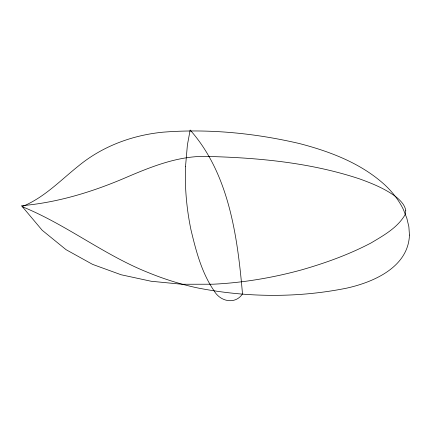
<?xml version="1.0" encoding="UTF-8"?>
<svg xmlns="http://www.w3.org/2000/svg" width="431" height="431" viewBox="0 0 431 431"><rect width="100%" height="100%" fill="white"/><g stroke="black" fill="none" stroke-linecap="round" stroke-linejoin="round"><path stroke-width="0.65" d="M185.535 166.35C184.71 187.614 186.634 208.949 190.965 229.777C196.03 250.971 201.649 272.818 214.191 290.979C220.3 301.592 235.202 304.884 242.497 293.91C237.594 237.567 229.276 174.022 190.157 130.049L187.399 144.961L185.535 166.35M409.45 235.057C408.276 267.166 373.629 282.181 346.616 288.161C297.331 298.101 245.869 297.535 196.611 287.73A199.688 134.138 23.1 0 1 147.65 272.333C103.585 254.699 66.029 224.4 22.067 206.616C43.978 197.872 60.383 180.39 78.49 165.962C102.341 146.292 132.295 135.183 162.913 132.188C208.588 128.573 254.818 133.136 299.373 143.539C330.265 151.577 361.383 163.349 385.222 185.271A83.889 56.348 23.1 0 1 403.346 209.455L406.805 218.129L408.868 226.771L409.45 235.057M405.781 210.732L405.07 214.746C397.409 227.87 383.692 235.391 371.059 242.955C349.018 254.522 325.55 262.996 301.662 269.854A276.691 176.085 -18.5 0 1 212.984 284.212L181.92 284.255L151.103 281.249L121.127 274.762L92.59 264.381L66.078 249.689L42.2 230.273L21.55 205.716C58.33 202.554 93.866 191.461 127.598 176.829C153.641 165.725 181.047 154.966 209.897 156.512C260.383 157.902 311.424 162.902 359.589 178.897C372.567 183.595 385.583 188.886 396.633 197.339C400.749 200.916 405.005 205.059 405.781 210.732"/></g></svg>
